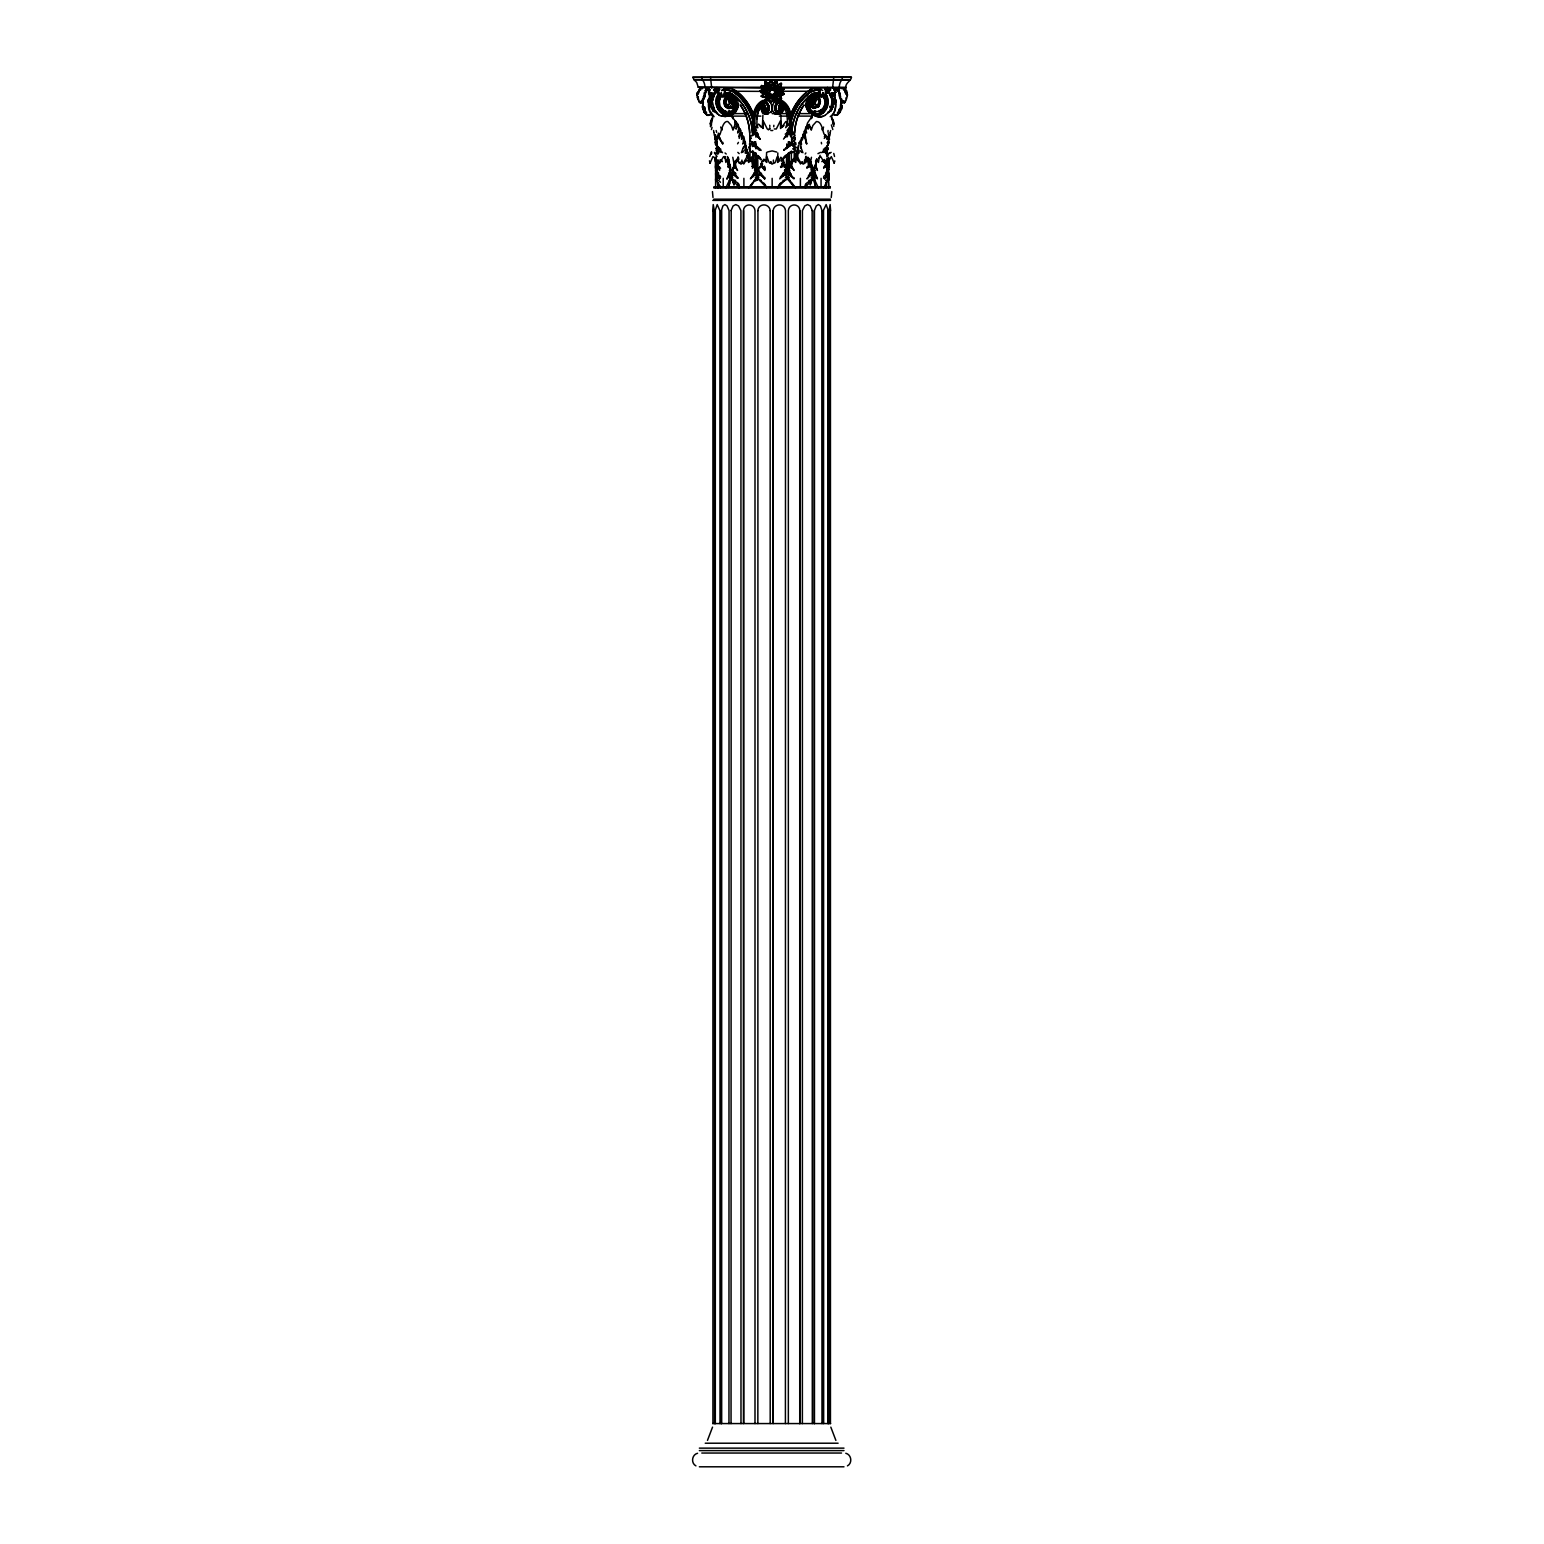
<?xml version="1.0" encoding="UTF-8"?>
<svg xmlns="http://www.w3.org/2000/svg" width="1544" height="1544" viewBox="0 0 1544 1544"><rect width="100%" height="100%" fill="white"/><g stroke="black" fill="none" stroke-linecap="round" stroke-linejoin="round"><path stroke-width="1.5" d="M715.605 180.339L715.586 172.252M715.837 180.474L715.895 173.063M715.837 173.14L715.625 165.517M715.683 169.763L715.605 157.546M719.774 95.091L717.883 103.139L720.778 110.435M719.311 101.421L720.025 106.15L722.573 109.701M761.771 127.09L758.567 124.099L757.043 125.701L757.911 127.67L754.977 126.936L756.541 130.68L754.476 129.773M765.921 161.232L763.933 159.148L762.968 160.364C764.28 163.432 761.752 159.148 761.501 162.197L762.659 164.089L761.366 163.413M766.268 161.483L766.615 152.374M770.938 161.927C769.144 168.817 765.496 146.506 766.712 162.448L766.268 160.943M777.829 152.972L777.597 162.448L778.041 160.943M778.388 161.271L780.878 157.237L781.843 158.376C780.202 164.996 781.882 157.662 783.619 160.422L781.65 164.089L783.136 162.988M774.239 128.963L776.323 128.963L780.434 120.779L780.55 128.48L781.245 127.515L780.897 115.896M781.824 127.09L785.799 121.571L787.382 123.076L785.684 127.67L788.984 124.041L790.238 125.797L787.054 130.68L789.447 129.194M828.665 187.654L828.665 172.252M826.291 174.318L825.461 174.742C828.916 169.55 830.633 178.486 826.522 177.888M828.645 173.063L828.568 175.437L828.626 173.719M827.854 165.845L828.414 173.14M828.645 157.546L828.568 169.763L826.754 173.14M752.121 161.56L752.449 159.321M828.645 180.339C830.228 176.576 825.712 175.649 828.607 174.453M832.814 129.561L831.386 124.948M832.177 95.11L832.197 96.577L833.123 94.184L833.586 95.863L835.323 95.091L834.493 87.719M834.242 163.259L834.532 161.541M715.605 161.637L715.798 159.109L716.069 160.286M715.683 170.091L715.567 163.413M716.995 170.226L715.895 169.357M712.73 210.602L713.212 204.58L714.37 210.602L714.525 1423.568M715.567 171.693L715.625 169.975M716.86 172.252L719.408 178.872C715.567 166.289 715.162 181.169 717.227 175.688M727.996 166.385C729.289 160.904 727.938 154.014 726.819 160.75M727.629 157.237L728.652 161.792L728.845 159.109M804.945 185.994C805.794 180.204 818.262 180.551 812.279 175.688M831.56 96.249L831.444 92.794L832.197 96.577M717.651 161.927L717.844 164.822M802.648 138.632L803.691 135.37L805.061 138.42M814.614 176.885L814.209 173.546L813.842 176.846M701.864 102.329L702.385 100.939M733.188 98.835C726.645 96.288 731.509 105.166 727.899 105.378M732.647 103.101L731.682 102.541A3.918 2.509 28.8 0 1 731.026 97.812L732.454 102.657L731.605 104.278M733.246 104.934L732.956 103.023M812.163 175.437L813.707 174.742L814.942 180.474M733.207 170.515L732.628 167.949L734.616 168.045M752.603 134.367L752.816 118.849M753.202 134.56L753.414 119.1A25.669 17.544 75.5 0 1 762.447 101.537L763.72 101.344M753.318 134.56L753.53 119.1A25.592 17.486 75.5 0 1 762.543 101.595M753.723 134.444L753.935 119.004M754.707 134.714L754.919 119.313A24.279 16.579 75.5 0 1 762.176 103.506L764.705 102.618M756.849 127.612L756.985 118.772A24.299 16.598 75.5 0 1 759.957 107.771M768.758 108.022L767.464 112.345M769.202 107.926L769.259 109.277L768.989 105.667M825.789 187.422L825.905 183.311M746.582 156.407L748.184 157.565L748.57 162.448L751.619 157.237L751.349 161.83L753.318 159.109M786.572 155.423L786.321 173.816L791.203 173.912M786.745 148.533L786.764 143.939M786.938 137.049L786.957 132.437M787.807 173.854L788.135 153.203M788.482 146.333L788.328 141.739M788.598 173.854L788.926 153.223M789.119 141.739L789.042 146.333L789.312 141.758M788.791 173.854L789.138 153.223M791.319 167.041L791.339 151.042M791.705 144.19L791.628 132.745A48.539 42.035 90 0 1 809.403 96.114L812.665 93.991L806.624 98.912A48.385 41.9 90 0 0 791.879 132.745M794.156 160.19L794.562 132.745A48.578 42.074 90 0 1 804.077 104.915A48.366 41.9 90 0 0 794.62 132.745M805.524 160.75L807.782 157.237L808.805 158.376L807.917 161.83L809.326 159.534M834.976 95.863L834.609 89.668M717.034 177.541L716.59 175.688M741.911 161.155L741.931 160.055M835.497 90.884L834.976 95.13M823.724 161.097L823.859 162.448L824.284 159.514M833.104 93.875L833.142 92.679L833.741 94.589M711.456 125.315L711.398 119.351M730.022 177.309L731.258 176.846L729.945 175.225M817.471 160.75L816.969 159.148L815.135 167.466M828.568 171.924L828.645 159.321L827.43 159.939M696.788 95.535L697.174 92.775M716.802 169.763L717.4 167.794M746.022 152.721L748.724 155.558L746.929 149.478M828.568 163.49L828.414 166.385M828.665 160.151L828.626 162.197L823.705 168.277M712.71 96.249L712.826 92.794L713.135 95.419L711.456 96.017M712.054 96.577L712.073 95.11M782.075 103.815C777.829 98.97 773.1 109.141 776.786 112.345M841.364 103.95L841.403 102.792L841.268 105.146M767.986 104.915C772.965 113.561 758.915 114.333 762.215 105.764M813.823 173.546L814.171 175.476M828.356 161.773L828.626 159.148L828.414 160.75M730.351 175.842L730.659 172.252M729.675 176.885L730.93 173.063L729.926 173.661M828.645 164.397L828.53 167.794M718.211 151.466L716.59 148.05L716.165 150.694L718.076 152.316L716.339 148.185M715.972 178.718L715.625 173.546M762.62 107.327L763.083 105.706M832.834 105.069L832.969 103.351M841.345 105.629L840.399 96.095M784.236 88.741L780.531 87.719L777.964 89.398L778.33 90.768M826.735 154.072C825.596 150.444 829.803 154.805 826.947 155.944M826.889 170.091L828.452 169.936L828.182 165.517M712.633 96.075C714.158 95.94 714.428 92.891 715.239 88.375L718.211 88.317L719.369 95.014M771.382 86.136L771.904 89.417M739.093 129.6L740.232 131.838L738.65 136.721M739.422 128.982L740.966 130.391L740.888 133.595M828.645 166.366L828.53 167.292M832.679 124.099L832.853 119.351M715.605 187.654L715.605 178.872M738.534 103.622L737.434 109.219M775.532 97.619L775.609 96.577M818.88 102.097L817.644 104.992M818.86 99.8L819.015 103.602L816.679 106.613M820.25 102.85L820.038 100.341M820.462 101.557L818.532 106.98L813.649 108.176M705.84 112.77L703.234 109.064L703.273 104.934M703.041 106.98L703.099 105.938M709.41 160.923L709.545 161.155M715.625 160.808L715.837 166.385M779.508 110.357L781.573 108.562A1.969 1.332 45.4 0 1 780.376 105.61M782.48 109.566L780.801 106.227L781.611 105.224M715.625 159.148L715.625 160.364M788.83 173.661L788.173 179.741L793.269 185.994M819.266 94.937L820.269 92.852L821.408 97.118L823.473 94.416M820.269 92.852L820.327 94.531M755.73 175.437L756.888 173.063M813.263 174.453L812.704 172.986L808.4 175.476M716.879 87.525L718.964 96.288L720.488 96.307L721.26 92.833L722.418 95.593M773.37 161.155L773.428 160.055M780.762 112.365L782.943 108.968L782.287 105.069M783.406 107.597L780.569 112.866M783.483 108.35L782.924 106.073M826.889 167.794L827.449 164.069L825.596 167.389M841.422 88.471L845.012 89.185C849.702 90.71 845.494 104.162 846.112 97.639M702.964 100.823L703.196 107.868L705.222 112.268M710.472 126.454L712.768 117.788M716.377 175.688L718.211 188.368M834.725 161.155L834.841 160.923M765.708 108.833L765.631 107.829M814.576 169.763L815.078 167.794M732.744 169.763L732.454 167.949L733.728 167.794M825.615 134.772C822.605 136.991 823.28 121.108 816.409 121.532L812.877 125.469L811.256 130.179L810.87 127.631M715.605 163.471L717.227 166.385M769.259 99.781L769.51 98.121M718.713 161.541L719.388 163.49L723.557 156.639L725.043 157.565L725.873 162.448L726.973 160.151M724.001 92.852L724.985 94.937M729.463 177.251L730.775 169.357L729.733 170.091M740.078 163.046L740.136 161.966C737.897 167.563 737.26 150.54 738.843 159.514M773.756 126.762L773.853 125.296M815.618 164.822L816.12 160.808M826.349 175.726L828.568 169.357M729.193 166.385L728.903 162.139M699.297 101.344L699.297 101.344C699.49 105.494 702.134 99.086 700.687 102.869M778.929 108.08C782.094 99.742 783.001 114.603 782.21 106.208M811.43 174.318L806.933 178.872L811.353 172.252M840.92 99.163C840.476 104.22 845.437 100.958 842.387 102.329M716.956 143.708L717.207 142.685L716.648 145.31L719.543 148.282M717.188 159.785L717.323 163.49L717.999 161.966M847.058 94.589L846.073 92.794M732.126 177.83L731.895 179.741L733.689 180.474M792.632 159.592L792.168 161.56M796.279 155.867L795.565 159.804M804.501 161.155L804.598 160.055M817.027 105.32L815.174 103.93L816.371 105.378M826.966 161.155L827.044 160.055M728.536 159.109L727.88 164.089L728.633 162.988M828.645 159.553L827.623 161.56M760.053 106.555L762.659 113.31M761.057 106.285L760.787 108.35M760.903 106.903L762.022 111.303M761.288 106.71L763.412 112.422M790.991 164.822L791.165 161.271L792.96 161.83L793.269 159.148L794.369 160.75M722.032 128.615L721.917 130.179L720.662 127.033M789.196 169.763L789.1 167.292L790.123 167.794M816.969 159.148L816.911 161.329M726.027 94.937L723.827 87.719M773.062 84.553L775.3 81.099M797.688 155.905L798.248 152.721M743.455 136.432L743.224 142.588M741.545 139.192L743.59 136.393L745.269 142.955M840.804 106.246L840.669 107.926L841.036 105.976M840.148 112.345L842.001 106.883L840.843 102.464M765.843 100.572L764.975 99.299M771.363 89.533L770.881 86.985M798.267 160.827L796.936 159.746L797.669 156.407M728.98 163.49L729.443 161.773M826.561 152.895L824.843 152.2L826.909 152.644L827.43 155.828M712.459 191.61L713 197.516M828.568 164.822L828.626 163.162M710.916 101.711C708.233 103.274 711.321 97.465 710.819 101.75M765.361 107.578L762.89 105.127L761.79 109.566M764.762 109.894C760.574 110.396 764.434 107.154 764.647 106.304M764.164 107.771L764.762 106.092M764.164 107.443L764.415 106.304M833.123 100.727L833.22 101.75M709.236 88.355C706.747 95.979 711.224 94.551 711.456 96.249M745.984 148.726L745.308 141.701L742.587 143.997M698.679 99.781L699.085 101.943M764.936 82.507L765.612 81.581L768.005 83.299M828.568 159.341L828.356 157.237M827.931 132.07L828.086 130.487M777.172 84.476L777.288 83.453M839.299 93.952L838.276 89.185L835.767 88.471M724.213 100.341L724.754 105.031M727.591 106.613L725.178 103.602L725.815 98.893M725.294 102.116L726.78 99.086M725.448 101.441L727.34 105.359M753.067 175.726L756.637 169.936M754.167 173.14C755.769 172.581 758.201 168.026 755.151 170.091M775.899 112.287C773.216 108.215 775.841 100.186 781.283 100.495M774.991 108.099L775.435 105.861M807.686 103.737L808.226 100.843L811.951 96.635M808.342 102.116L809.095 108.312M815.193 165.517L815 167.447L815.193 165.517L816.178 167.389M826.04 90.691L825.558 94.454M773.216 98.758L773.293 97.658M827.294 170.226L828.028 166.25L826.851 169.763M840.129 97.156C841.692 104.76 840.013 95.381 838.083 90.459L835.729 89.861M845.88 88.085C844.684 82.932 851.381 81.099 851.381 77.2L692.735 77.316L694.163 79.69L850.088 79.69M802.668 135.872L803.054 134.174M826.87 158.048L827.179 163.259L825.48 166.385M831.174 94.917L829.996 95.574L828.105 89.668M718.211 153.802L718.867 152.547M821.833 95.593L822.991 92.833L823.763 96.307L825.307 96.288L827.391 87.525L826.04 88.317L824.901 95.014M828.317 140.215L828.375 136.586M827.294 142.588L829.514 139.365L828.858 136.393M769.53 97.253L769.086 99.009M832.641 106.671L832.911 105.011M828.182 162.197L828.182 160.808M841.075 107.868L841.422 105.571M735.446 163.162L734.886 162.197C737.549 162.159 735.137 158.916 738.051 159.939M785.742 175.225L786.996 173.063L779.681 178.872L784.777 172.252M732.705 177.714C730.138 181.034 739.595 181.343 739.344 185.994M781.573 84.38L781.071 83.299L777.732 84.843M789.081 170.496L789.988 165.517L794.098 170.438L790.779 164.147M802.204 161.927C800.622 167.891 795.72 146.738 795.72 162.448L794.349 159.206L795.334 153.628L796.878 152.374M715.258 136.432L714.737 139.365L716.956 142.588L716.146 138.42L717.516 139.192M841.866 100.939L842.599 102.869M809.5 159.109L810.233 161.29L808.67 164.089L809.944 162.988M823.454 210.602L823.454 1423.568L823.319 210.602L826.156 204.58L828.221 210.602L828.221 1423.568M727.842 178.081L726.954 178.872L729.482 172.252M830.344 132.495L829.803 135.621L828.723 134.772M846.382 92.679L846.865 95.554L847.077 92.775M776.285 87.159L776.651 85.538M811.179 103.718L812.569 102.541A3.918 2.509 -28.8 0 0 813.225 97.812L811.797 102.657L812.665 104.529M815.328 104.278C813.727 105.59 818.532 97.793 812.646 97.677L811.835 98.121M814.576 167.292L813.784 170.496M729.694 177.869L730.833 174.858M828.703 179.606C828.433 174.395 827.796 171.423 824.863 178.872L823.531 178.081M828.317 177.714C829.765 175.418 826.329 177.695 828.279 180.32M810.851 103.969L811.468 107.154M702.848 88.471L699.239 89.185L697.097 95.13M697.348 92.814L697.174 93.952L700.397 88.355M769.259 83.588L769.568 81.755M840.052 92.775L839.666 97.388M724.059 94.956L722.843 97.118L720.797 94.416M826.735 139.192L829.263 135.023M827.854 161.136L828.298 159.592M769.182 108.948L767.194 113.6M771.884 110.068L771.633 105.127M729.347 180.474L730.987 180.32L730.775 177.714M773.274 163.046L773.428 161.966C775.667 168.18 777.906 147.394 778.041 161.483M791.454 166.752L790.335 164.147L790.76 163.162L792.207 164.089L791.821 160.808M718.385 137.512L722.708 143.824L722.92 142.376M754.881 174.318L750.403 178.872L754.804 172.252M701.362 101.055L701.169 102.329M717.072 177.83L716.667 179.741L720.411 187.654L719.832 185.801M792.226 144.248L783.889 150.308L792.072 141.508M824.708 104.645L824.959 101.421M827.43 105.571L827.41 98.469M830.923 108.485L832.042 101.074L830.884 96.172M828.182 177.155L828.182 175.804L826.522 175.765M712.537 1427.139L707.48 1440.398M716.474 100.843L718.635 94.068M717.555 99.028L718.153 107.173M717.883 101.074L718.211 99.009M719.33 101.46L720.064 98.237M734.423 127.071L735.311 121.011M747.971 155.867L749.303 160.48L747.045 156.658L743.262 163.259L742.008 161.541M819.053 158.279L820.096 155.288M789.93 167.447L790.219 165.517M801.857 140.215L802.127 138.67M766.094 97.021L766.982 98.546M827.024 166.385L828.53 163.162M775.435 88.066L775.609 87.043M698.197 92.794L697.406 93.856M734.539 163.413L735.639 164.089L735.504 160.808M741.602 138.632L741.718 132.649L743.011 138.091M781.592 113.31L783.773 110.164L784.043 105.783M798.094 145.927L798.229 147.278M751.31 157.816L749.651 161.406M798.055 150.965L797.958 148.726L796.299 155.384M809.828 127.071L809.346 124.485L808.207 129.136L806.238 126.994L804.308 131.587M714.254 95.574L716.146 89.668M805.698 187.77L806.451 183.813M810.214 163.857L811.468 157.276M778.89 106.845L779.295 105.725L778.562 108.833M826.58 162.815L827.024 161.773L825.017 165.555M720.411 162.448L720.546 161.097M734.539 109.798L736.198 105.243L735.542 100.688M735.658 108.312L736.411 102.251L733.303 97.33M736.411 106.864L735.658 99.549M737.974 107.327L737.858 100.07M773.312 83.646L774.374 85.962L775.976 80.79M771.46 94.995L769.993 97.658M765.612 108.138L764.126 109.006M765.592 109.412L763.836 107.443M765.805 109.006L763.836 104.201L760.864 104.683M708.522 89.861L706.168 90.459L704.643 97.04M828.395 179.741L826.851 180.474M783.889 150.308L784.101 149.266M802.591 137.262L804.501 131.008L805.814 131.858M731.045 210.602L733.111 205.931L735.793 204.58L738.572 205.931L740.927 210.602L740.985 1423.568M775.377 98.391L775.571 97.368M743.166 136.586L743.166 138.188M772.984 100.206L775.976 101.943M798.46 152.316L798.383 148.842M705.261 95.168C703.215 96.519 703.35 102.888 704.122 97.156M715.683 161.174L716.628 163.741M720.179 178.081L719.408 178.872L719.408 177.83M814.807 165.517L814.286 167.292M840.148 110.859L840.669 104.008L841.113 104.915M841.654 109.277L841.905 108.099M781.573 98.719L781.052 96.828M789.775 170.515C786.301 169.28 790.316 174.704 791.242 175.726M841.055 106.15L841.248 105.031M839.183 111.535L840.824 108.196M840.747 108.833L840.92 106.903M833.142 92.679L832.814 96.249M718.79 174.646L716.339 173.546L716.455 175.437M831.309 110.55L832.718 106.575M826.793 151.486L824.786 151.794L826.889 151.119L828.356 148.32L826.175 152.316L827.024 149.112L823.396 149.228M841.152 107.79L840.92 109.026M710.028 163.259L712.923 156.639L714.525 157.565L715.548 162.448M761.192 106.71L761.674 105.513M763.99 105.552L763.855 107.482M805.235 161.097C806.296 147.722 807.3 167.447 804.154 161.966L804.231 163.046M730.293 166.926L729.714 169.763M766.133 97.272L766.287 96.23M720.874 149.228L718.095 148.784L718.346 151.158M818.378 95.284L819.825 90.401M772.637 105.127L772.386 110.068M723.654 96.751L723.943 94.84M755.749 177.309C757.988 178.467 755.595 175.437 756.907 174.453M710.143 162.815L709.738 161.541M703.234 98.469L703.871 96.095M711.63 99.974L712.093 98.276M715.605 166.057L715.721 167.794M741.352 152.702L743.552 146.931M802.571 136.316L803.478 135.293M772.753 89.436L774.721 83.357M763.682 110.84L762.736 108.292M743.61 210.602L743.61 1423.568L743.475 210.602C743.957 203.017 754.36 203.19 754.997 210.602L754.997 1423.568M826.117 163.162L825.886 164.089L826.638 162.988M715.548 134.772L714.447 135.621L713.926 132.495M709.738 156.465L711.494 151.717M710.491 77.2L711.707 88.085M710.066 124.099L710.973 120.548M720.488 96.307L721.202 94.068M771.131 96.095L771.344 94.956M755.383 165.305L754.186 167.794M755.749 179.857L754.36 180.474C757.023 181.092 758.451 177.927 755.228 177.869M808.805 159.321L807.242 161.792L810.079 159.553M811.719 165.305L811.237 164.069L811.893 165.305C808.265 170.689 811.912 164.262 812.819 167.852L811.198 169.763M832.544 88.085L833.779 77.2M813.36 180.32L812.318 177.309M711.475 95.554L711.128 92.679L710.51 94.589M730.814 179.857L728.826 185.994M801.027 142.588L802.05 138.42L802.706 139.192M828.221 143.959C830.325 138.477 828.086 148.127 824.708 148.282M717.999 166.752L719.716 169.763M709.294 95.863L709.642 89.668M746.215 150.965L746.119 148.32L744.903 149.266M710.433 123.964L712.459 117.305M712.073 127.361L711.437 129.561M807.107 98.507L805.833 103.641L806.817 109.219M808.149 102.116L809.307 99.395M804.752 134.116L805.37 131.337M733.786 128.77L734.519 126.222M729.617 183.311L728.382 187.422M757.853 210.602C758.606 202.862 769.375 203.19 770.205 210.602M769.375 82.816L771.305 80.269M843.912 100.939C846.015 102.213 844.086 103.93 843.835 101.479M773.197 210.602L773.197 1423.568L773.158 210.602C774.007 203.132 784.699 202.92 785.51 210.602L785.413 1423.568M827.237 145.985L827.989 143.978M717.902 135.332L718.52 133.189C720.566 141.315 721.048 120.162 727.842 121.532L731.373 125.469L732.995 130.179L733.4 127.631M816.39 159.592L815.618 161.792L815.734 160.808M831.251 197.516L831.791 191.61M816.467 159.341L818.417 162.448L819.246 157.565L820.732 156.639L824.901 163.49L825.403 161.927M709.371 100.437L709.642 110.589L714.081 116.669M833.027 100.746C834.069 98.063 835.169 103.216 832.949 102.174M830.132 132.379L830.672 130.526M697.444 94.126L697.869 92.679M727.861 157.237L728.015 160.75L726.259 161.097M769.047 109.894L768.391 111.593M771.556 111.168L771.904 110.029M754.63 167.794L755.228 164.494M811.43 180.86L810.195 185.01L811.99 178.892M823.859 187.654L827.565 179.857M818.03 161.097L817.316 160.151M720.566 95.072L721.26 92.833M739.209 138.42L741.023 132.9M812.781 105.552L812.916 103.429M698.004 93.489L698.872 91.231M824.245 106.15L824.689 104.625M826.696 105.224L825.229 108.929M831.637 106.073L829.823 110.666M775.127 99.163L775.416 98.16M771.17 87.159L771.807 85.364M717.574 99.067L718.192 97.04M719.581 99.858L720.797 96.789M742.027 163.046L742.374 161.966M762.524 109.122L763.662 105.474L765.284 106.517M733.149 105.455L731.972 107.713M745.443 152.026L745.134 153.01L747.508 152.045M767.175 94.435L765.785 96.596L763.489 96.983M754.495 162.081L751.967 166.385M775.802 105.474L776.111 110.705M704.276 95.535L704.218 92.775M766.307 96.481L766.538 95.477M769.298 99.086L770.842 96.867L772.791 97.967M730.196 166.366C729.965 170.361 730.119 159.476 728.092 167.389M733.072 170.091L732.126 171.326L733.844 173.14M763.836 92.852L762.678 91.231M752.912 163.741L753.877 161.29M769.993 129.271L769.838 127.785L768.507 129.85L767.271 128.963L763.161 120.779L763.045 128.48L762.639 126.685M831.869 109.45L832.312 108.157M839.569 108.813L839.048 110.357L839.724 108.91M839.28 110.435L840.554 108.968M840.689 109.817L837.427 115.24L833.586 114.719M799.001 142.955L803.691 135.37M805.486 131.819L806.605 132.996L805.891 129.677L807.107 127.322M710.337 93.952C707.827 101.016 707.017 110.666 712.768 116.36M710.626 94.087L708.928 101.113L710.143 102.348M712.479 97.446L711.514 99.106L712.633 96.751M766.596 110.377L765.863 108.987M717.4 170.091L716.802 171.326L718.732 173.14M716.725 173.546L717.072 175.437M716.184 141.218L717.014 138.091M739.73 130.757L738.051 124.157L736.044 129.136L736.411 124.775L734.751 121.223M735.716 106.787L733.381 111.014M773.312 97.909L775.937 97.002M758.336 174.819C757.293 174.511 762.369 173.353 764.627 178.872L759.532 172.252M781.341 84.959L780.666 86.773M781.032 86.02L781.496 83.395L776.265 86.869M819.903 103.95L818.976 105.976M698.235 93.952L698.756 92.524M725.969 187.654L729.636 179.857M772.598 105.127L774.335 101.827M775.397 105.706L775.821 104.567M752.989 159.534L752.044 161.792M743.687 164.031L746.331 159.939M736.449 159.592L736.372 161.83L735.311 160.808M755.228 170.496L756.058 166.25L755.112 169.763M729 164.127L729.135 161.773M730.1 175.476L730.872 173.063M709.931 163.046L710.337 161.966M806.238 126.994L805.543 128.055L807.994 124.987M775.165 98.932L774.335 100.283L772.965 99.395M812.723 177.02L814.19 173.295M823.589 127.033L822.354 130.179L822.219 128.615M712.961 95.381L713.482 94.126M738.804 131.086L737.646 132.996L738.727 128.171L737.356 124.408M726.954 178.872L729.521 174.318M718.848 163.046L719.272 161.966M746.929 151.466L746.312 147.915L745.791 152.316M760.246 105.861L760.845 104.567M774.374 85.962L776.902 80.906M780.743 88.587L779.257 87.313L774.991 88.703M732.454 169.975L735.716 174.163M769.896 81.195C771.614 75.637 770.089 89.012 772.811 84.92M765.419 92.64C759.243 95.67 758.509 87.39 765.419 89.996L769.973 90.324M704.604 97.388L704.701 94.242M827.623 170.226L825.558 173.14M713.502 109.219L712.614 110.666M827.121 156.349L828.298 153.628L831.174 152.374M826.658 175.476L827.314 174.318M751.523 141.508C771.961 161.174 753.993 141.816 749.38 143.997L750.712 146.197L749.593 144.924M783.001 109.856L781.939 111.245M789.988 180.474L788.386 179.741L788.733 177.714M761.906 106.246L762.832 105.957M761.713 108.505L761.752 108.389A1.969 1.332 -45.4 0 0 763.218 105.224L762.639 105.224M762.524 108.717L762.543 108.678A1.969 1.332 -45.4 0 0 763.894 105.61M762.62 108.678L761.887 106.71L763.238 105.204M769.414 98.083L768.622 99.549M820.173 95.303L819.073 96.404M721.897 96.751C720.894 92.852 717.381 102.522 719.099 105.185C720.006 109.141 723.673 112.654 727.919 112.229C736.507 112.249 737.048 96.095 728.594 98.353M715.972 180.339L717.227 177.714M782.962 94.84L783.966 94.377M806.084 127.573L809.133 124.389M806.489 100.167L808.014 97.137M725.545 100.843L726.298 99.588M826.986 166.771L827.623 163.741M809.017 97.175L812.53 93.451L818.938 92.659M841.808 102.502L842.947 101.479L843.584 102.869M716.57 168.933C716.551 166.212 719.658 169.107 717.4 166.733L718.365 165.845M776.381 86.445L780.839 83.357M733.805 108.196L734.153 100.765M775.879 105.301L776.69 103.892M698.004 92.949L698.988 90.884M767.773 110.666L767.812 105.397L764.627 102.541M771.093 112.114L771.595 111.091M773.351 83.916L774.335 82.758L775.127 84.534M717.034 153.281L718.134 152.354M827.468 169.763L828.182 167.292M704.527 94.068L705.569 92.061M712.537 96.886L713.309 95.419M823.57 107.52L824.226 106.092M826.735 107.79L822.933 113.079M766.557 95.728L766.905 94.744M809.886 100.785L811.99 98.063M814.383 102.078L815.869 100.379M832.988 106.883L831.927 108.543M774.026 90.092L774.972 88.452M821.157 96.558L822.083 96.172C838.122 107.192 802.417 123.616 811.218 98.777M714.505 93.952L712.247 101.113L714.428 110.666M718.404 93.972C709.024 105.339 726.896 124.852 736.411 110.782M718.828 97.021L719.774 95.188M752.256 183.311L749.998 187.422M827.989 177.309L828.607 186.863M808.438 157.546L806.219 160.75M719.176 89.668L716.802 88.471M775.783 104.857L776.381 103.506M753.163 165.382L752.198 166.713M752.391 168.277L754.572 163.432M743.436 148.282C744.845 147.105 745.945 139.809 743.397 143.148M762.639 97.118L761.308 96.095L765.534 93.354M768.236 110.55L768.661 106.092L765.515 101.885M826.812 151.351L825.384 152.547L826.059 153.802M741.718 132.649L741.448 135.37M740.116 128.712L739.846 131.337M819.98 94.551L819.188 96.249M762.176 103.815L766.017 102.888L768.603 108.041M703.408 102.464L702.25 106.903L704.122 112.345M709.159 100.399L711.07 99.974M834.532 101.962L834.667 100.437M827.796 166.366L827.121 167.485M732.416 108.273L732.995 107.211M734.133 111.4L735.87 108.369M735.427 109.566L731.2 114.507M737.337 109.122L735.291 112.422M730.717 169.357L730.756 170.689M765.303 108.871L765.554 107.52M764.685 110.396L764.705 109.199M805.235 187.654L811.623 179.857M710.858 154.381L711.765 152.76L710.665 154.033M757.023 180.32L756.097 177.83M751.021 185.994L754.167 181.208L756.657 180.339M811.7 166.057L810.581 167.794M729.25 173.14L730.544 169.357M700.416 101.479L701.381 103.139L701.516 101.344L702.674 102.309L703.35 99.163M781.611 109.47L778.967 110.01M782.345 109.856L778.929 112.403L775.783 110.126M783.522 139.095L791.493 128.017L788.193 129.87M702.481 102.136L702.404 99.241L703.253 99.877M827.314 172.252L824.863 178.872M717.535 165.517L717.227 167.447M748.705 187.654L755.074 179.857M746.042 147.278L746.157 145.927M715.548 170.515L717.42 170.226M729.849 164.069L729.193 167.794M737.569 143.824L738.457 142.376M780.222 183.311L777.558 187.422M696.807 94.242L697.888 97.098M766.094 84.92L769.53 86.078M715.721 161.56L716.628 170.226M823.608 167.466L824.284 166.385M827.41 172.252L826.503 173.391M778.832 105.938L781.457 103.776L783.406 104.683M778.967 106.517L780.048 105.281M784.468 170.515C789.737 164.32 781.148 169.936 785.413 165.305L784.854 164.069L781.573 167.389M780.222 89.398L780.839 87.564L774.413 90.421M784.159 88.741L782.132 90.961M753.125 163.49L754.36 161.773M714.023 107.443L713.135 108.659L711.919 107.945M761.153 105.725L762.717 104.509M761.964 105.069L760.941 106.266A24.183 16.521 75.5 0 0 756.985 118.811M754.495 168.045L756.058 166.25M765.534 97.581L766.808 93.605L761.211 95.979L764.685 93.084L767.291 93.875M805.949 161.637L807.01 160.151M780.685 86.541L779.025 88.278M774.876 99.665L773.621 99.935L775.937 101.711M749.419 161.637L750.461 160.151M777.713 187.654L785.085 179.857M826.966 146.294L827.623 145.31M809.538 98.488C802.455 107.25 815.271 121.957 824.998 115.337M778.89 185.994C780.531 180.378 790.026 180.494 785.877 177.309M780.627 167.466L784.41 162.081L782.364 163.49M724.812 98.797L726.664 95.998M711.938 98.391L713.714 96.423M801.259 138.091L801.838 138.342M805.177 154.014L805.891 152.972M821.736 152.702L826.387 146.931M813.437 174.453L811.797 175.784L813.186 175.746M705.473 92.196L706.669 90.478M713.965 94.454L713.096 94.917M823.57 176.885L824.554 175.476M776.265 103.93L777.539 102.386M778.388 103.004L776.42 105.417L775.995 109.373M701.69 77.2L702.462 79.902A9.631 6.813 -90 0 1 704.971 87.275L705.048 88.085M771.846 85.596L776.149 80.384M839.222 88.085L839.299 87.275A9.631 6.813 -90 0 1 841.789 79.902L842.58 77.2M776.285 95.689L778.234 94.782L780.666 96.5M755.923 177.888L756.965 177.521M822.701 108.717L823.57 107.443M823.492 110.435L826.407 103.139L824.496 95.091M825.229 108.871L821.312 112.789M828.433 112.596L829.823 110.589M780.241 89.205L778.35 91.482M780.318 177.251L786.707 169.357L784.757 170.226M761.983 108.215L763.122 105.243M768.41 111.535L766.905 112.847M771.131 112.036L767.291 113.677M753.375 162.988L752.082 164.089L753.993 160.422L753.24 159.109M730.891 106.015L729.405 107.347M830.691 111.4L831.425 110.338M837.678 112.615L838.411 111.631M838.624 111.728L838.662 112.249M814.46 101.325L815.753 100.109M714.505 94.087L715.953 92.003M720.797 96.886L721.762 95.477M769.375 96.481L764.936 100.148M806.74 167.466L807.551 166.385M752.797 176.885L756.521 172.986M832.679 107.501L831.116 108.659L829.823 107.096M755.479 172.252L754.128 173.391M778.543 161.637L779.759 160.151M780.704 95.689L779.044 92.833M742.548 152.431L744.304 150.463M811.546 169.763L812.549 168.489M734.886 109.721L732.184 112.094M735.079 109.798L732.705 112.036M761.385 85.557L766.808 88.626L766.384 86.696L768.082 86.946M780.955 110.377L779.701 111.554M784.622 137.628L792.226 130.642L793.114 132.282C788.173 139.539 793.346 130.796 794.813 135.66L791.57 139.211L795.179 137.648L795.295 139.423L786.687 146.12M819.285 105.513L814.383 108.35M820.424 87.719L818.223 94.937M782.634 159.765L789.273 152.914L792.574 151.601M782.712 159.495C784.41 152.393 794.774 153.84 796.106 150.096L792.883 148.957L793.848 148.224M764.975 109.643L765.264 110.628M765.515 109.74L763.798 111.071M813.128 114.777L807.551 122.922L806.779 125.566L808.38 126.955M780.743 110.338L779.064 111.689M808.245 166.385L811.025 162.081L808.844 163.49M768.97 93.219L766.422 94.01L762.813 91.926L765.534 89.977M769.202 94.898L765.978 97.793M779.122 105.474L780.511 104.316M779.18 105.474L780.338 104.509M779.16 106.227C784.641 101.885 782.345 114.314 780.801 105.532M779.662 89.977L775.821 91.656L777.597 91.694M772.309 101.171L770.919 102.637L769.858 101.499M755.498 166.366L754.495 167.485M782.094 165.382L780.492 166.713M824.322 136.721L825.538 135.332M808.458 167.389L811.411 164.069L806.933 168.277M812.009 166.366L810.928 167.485M840.168 112.287L837.948 114.082M824.226 138.42L826.658 135.891M709.294 100.109L710.394 99.839M783.426 89.841L784.236 88.24L778.137 89.629M782.055 127.419L784.005 125.431M774.277 101.865L777.79 99.704M777.037 102.541L780.395 100.476M807.994 164.05L810.311 160.422M844.954 101.344L844.414 102.869M793.635 145.445L792.883 146.197L795.971 144.441L795.662 142.588L786.205 147.664M717.574 136.953L716.339 136.953M808.072 97.311L809.095 96.017M809.346 98.43L810.812 97.272M811.951 99.916L815.657 98.353M735.658 166.598L733.709 165.517L733.496 167.447M842.734 101.344L841.326 102.078M697.386 97.388L698.486 96.983M717.535 163.471L718.79 163.49M771.826 101.711L770.205 102.097M834.011 89.668L837.736 88.471M781.11 176.885L784.873 174.318M827.314 138.709L829.553 136.644M821.697 109.701L822.72 108.62M823.492 110.357L819.111 113.426M828.452 112.48L824.94 115.472M817.953 153.628L820.52 152.374M765.921 96.983L768.738 95.902M729.289 170.515L730.389 170.226L730.37 166.25M731.026 106.053L728.672 106.903M775.107 88.548L773.602 89.784M777.308 87.969L780.241 87.197M782.769 175.842L783.927 174.742M730.466 180.474L730.08 177.83M715.933 92.157L719.639 89.127M787.768 132.379L785.221 134.154M755.46 173.661L756.927 173.063M733.94 165.517L734.172 167.794M781.303 98.739L779.218 98.739M767.464 111.091L765.496 111.959M733.014 113.214L725.41 116.707L719.272 115.337M823.261 152.431L825.828 150.463M731.779 93.856L734.847 96.114A48.539 42.035 -90 0 1 752.623 132.745M831.502 116.36C837.234 110.666 836.423 101.016 833.934 93.952M838.488 114.237L834.686 115.182M754.514 170.515L756.328 169.357M827.912 136.953L826.696 136.953M811.912 173.661L812.877 172.986M826.465 149.266L827.912 148.185M810.465 173.14L812.742 171.114M735.446 163.49L734.076 163.471L734.558 164.822M782.808 90.208L778.137 92.601L784.159 93.412M761.076 104.529L762.273 103.564M788.868 146.275L790.702 144.808M731.2 97.986L731.605 97.677A3.706 2.374 28.8 0 0 729.907 99.742A3.706 2.374 28.8 0 0 732.454 102.657L732.937 103.448M728.942 104.278L730.814 102.966L731.663 103.969M839.145 112.345L837.311 113.021M808.458 165.555L810.697 161.773M745.984 160.827L749.303 160.48M828.858 141.951L827.256 143.148M847.444 1465.874C852.635 1463.133 851.516 1454.583 845.784 1453.271M710.665 114.719L706.708 115.028M777.5 102.425L780.318 101.325M778.736 101.885L776.246 104.934L775.783 109.508M821.813 161.618L825.461 160.48M814.132 175.688L814.209 174.819M806.431 92.428A53.056 45.953 90 0 0 789.428 118.541A53.229 46.108 90 0 1 806.451 92.293L812.009 88.703L816.506 88.066M828.395 154.014L829.803 152.972M811.797 177.869L813.302 177.521M734.616 163.162L735.851 165.555M841.017 99.877L841.866 99.241L841.769 102.136M809.133 96.23L815.521 94.551M810.233 97.523L811.816 96.558M812.762 99.337C814.923 95.168 805.312 104.625 810.465 108.196M768.642 99.318L766.577 100.592M727.012 97.388L728.884 96.326M726.703 99.163L728.015 98.411M811.604 170.091L813.012 169.357L811.237 170.091M821.717 109.585L819.362 110.994M809.751 173.14L813.07 170.689L812.839 169.357M780.839 112.422L778.794 113.214M781.611 113.233L778.446 114.295M778.466 88.529L779.701 87.719M834.011 89.629L838.238 88.471M713 97.079L714.293 96.481M790.779 135.582L791.396 135.196M717.632 90.556L719.581 89.32M721.492 90.478L727.861 88.24M721.704 90.633L725.68 88.626M762.813 91.328L768.97 90.459L767.407 89.533M803.806 163.973L802.764 163.973M789.428 125.913L789.331 119.313A24.279 16.579 -75.5 0 0 782.094 103.506L780.724 102.792L783.194 104.529A24.183 16.521 -75.5 0 1 789.216 119.313M732.319 112.191L729.308 113.503M732.879 112.133L729.424 113.619M764.82 100.051L763.354 100.958L765.689 99.8M813.051 103.178L815.193 104.336M713.965 89.32L715.316 88.49M714.814 93.605L716.918 92.582M818.127 106.729L816.699 107.404M741.545 163.973L740.502 163.973M764.685 93.316L766.113 90.729L760.903 90.575M702.945 102.078L701.516 101.344M760.188 90.594L763.933 93.258M710.858 102.309L709.294 102.039M832.949 99.974L834.049 99.723M833.104 101.711L834.532 102.251M780.318 108.601L781.573 108.562M812.395 175.109L811.121 175.765M761.269 104.278L764.415 104.76M766.963 112.77L762.408 111.998M779.836 104.76L781.631 104.49L783.329 106.266A24.299 16.598 -75.5 0 1 787.266 118.772L787.363 125.411M785.278 177.869L787.652 176.846L785.568 175.688M748.801 159.476L748.84 160.518M772.753 163.973L771.556 163.973M730.428 166.25L729.366 167.485L729.54 164.069M793.365 146.082L796.723 147.606L793.346 148.764M768.043 99.742L765.168 100.418M778.33 103.062L779.643 102.541M713.405 108.196L712.286 108.254M809.944 89.841L811.951 88.896M810.619 91.366L817.104 90.208M813.128 90.652L811.353 91.501A51.203 44.332 90 0 0 791.609 119.158M779.836 109.219L778.89 108.852M822.508 160.827L825.172 160.344M811.121 177.888L813.591 177.444M813.07 98.025L814.093 98.546M810.311 95.381C814.769 92.601 821.08 96.577 820.289 101.827M811.218 96.828L813.032 96.153M774.413 90.652L780.839 87.796L775.686 88.259M772.772 130.507L770.823 130.507M825.635 180.474L828.568 179.992M830.189 116.669C837.273 112.056 836.057 101.113 833.644 94.087M819.42 110.859L820.617 110.357M821.35 112.693L818.088 113.851M821.389 114.43L813.804 115.395L807.84 110.782M727.552 95.072L732.667 94.589L737.762 100.167M761.829 108.138L762.273 109.759M731.277 107.887L728.17 108.485C720.122 105.841 724.329 91.849 732.686 94.821M774.393 113.445L778.678 113.677M780.646 112.944L777.462 113.021M780.897 113.735L777.674 114.082L775.763 112.345M809.731 174.742L810.754 174.318M810.619 180.474L812.993 180.339M697.579 1453.271C691.847 1454.583 690.708 1463.133 695.919 1465.874M766.442 89.185L764.705 89.648M810.947 179.857L808.747 180.474M783.754 94.281L781.341 95.303M704.913 90.633L706.148 90.15M713.019 100.109L711.224 98.739L712.691 99.549M724.097 91.135L725.989 90.266M724.252 93.547L725.699 92.987M728.459 110.975L729.733 110.666M729.579 115.761L721.241 116.205M717.072 138.632L717.265 137.146M716.841 137.435L715.393 136.393L714.737 139.365M715.528 144.171L717.42 145.232M782.731 173.391L783.927 172.928M699.471 90.459L700.667 90.015M736.276 123.076L735.446 120.953L737.125 126.048M736.102 123.153L737.472 125.566M737.53 124.35L737.839 126.241M717.304 146.294C714.293 145.522 715.239 138.632 716.049 143.959M717.69 152.895L717.458 151.351M718.192 152.702C714.274 154.747 718.964 150.868 717.516 154.072M815.483 106.941L816.776 106.594M768.082 95.4L764.299 97.233L761.25 96.307M780.453 95.651L775.686 95.844L774.413 94.358L775.088 95.265M780.202 95.96L780.762 94.666M749.207 147.838C748.493 152.509 756.907 153.242 760.883 159.495M746.582 155.905L748.724 155.558M769.394 86.097L768.121 87.178L765.901 86.174M768.738 86.599C758.432 72.182 773.197 94.03 768.642 83.55M772.27 85.48L769.973 85.229M716.165 111.844L714.1 111.747M713.444 111.168L716.377 112.094M709.584 115.182L707.673 115.453M825.056 148.726L828.356 148.32M792.979 178.081L789.486 172.252M706.148 89.861L707.48 89.436L706.534 88.471M788.81 143.013L790.721 142.415M766.963 98.758L768.738 98.044M767.831 98.526L771.479 96.596L773.062 98.777M781.457 91.135L778.137 92.331L784.236 93.721M715.895 148.32L719.195 148.726M763.025 100.399L762.176 100.746A26.537 18.123 75.5 0 0 752.797 118.888M775.957 85.904L774.374 85.711M780.994 104.046L782.017 103.892M780.743 104.78L782.075 104.741M732.01 175.688L732.416 177.541M766.789 113.021L764.956 113.388M766.577 114.082L764.936 114.237M826.445 89.668L827.468 88.471M827.854 179.992L826.349 182.346L826.04 188.368M812.376 90.517L817.027 90.073M815.174 90.285L811.488 91.617A51.048 44.216 90 0 0 791.802 119.197M762.176 104.741L764.01 104.529M813.9 93.18L815.579 92.949M782.152 94.879L777.308 94.358M776.786 99.993L778.697 99.723M778.948 102.753L780.82 102.734M778.137 89.899L783.966 88.008M767.619 151.93L772.154 150.907L776.69 152.045M817.49 113.793L819.188 113.291M823.01 116.205C816.371 118.521 809.538 113.272 808.052 106.806M728.305 105.339L727.243 105.32M812.24 96.365L814.132 95.902M812.395 96.442L813.456 96.21M762.91 115.105L762.35 127.515M765.206 111.689L763.45 111.071L765.052 111.766M732.686 175.688L731.856 177.155M727.996 96.114L729.154 95.825M728.768 96.423L729.887 96.133M727.899 98.488L729.482 98.256M779.276 111.844L778.234 111.94M816.911 178.081L815.869 178.081M725.313 92.659L731.721 93.451L735.253 97.175M766.229 84.708L767.831 85.171M783.02 180.474L784.159 180.262M727.726 113.773L729.868 113.426M727.803 113.889L730.003 113.561M816.178 106.806L812.993 105.706M725.236 90.536L727.919 89.938M725.622 93.142L730.37 93.18M726.934 161.406L728.035 161.232M789.254 152.431L791.107 152.142M781.071 98.855L780.029 98.835M708.503 88.471L705.994 89.185L704.971 93.952M755.846 175.688L757.255 176.132M774.374 96.519L778.446 98.816M703.253 96.789L704.296 96.983M826.329 92.64L827.526 92.775M761.578 85.769L763.469 85.924M829.475 112.056L827.893 112.094M780.55 88.008L783.966 88.297M814.151 88.336L820.829 89.243M815.444 92.794L817.123 92.891M824.843 152.412L826.021 152.374M768.275 114.102L765.592 113.677M765.805 114.295L764.145 114.063M729.038 108.64L732.879 106.671L733.284 103.583M815.85 113.831L818.166 113.735M755.672 173.854L757.988 173.816L757.679 155.423M765.573 99.723L766.577 99.781M763.161 101.325L766.77 102.425M814.016 95.844L816.255 96.114L815.116 95.825M813.321 96.133L814.499 96.21M814.788 98.256L816.351 98.488M714.988 141.951L716.976 142.164M692.735 77.316L851.516 77.316M694.163 79.69L850.088 79.902M694.163 79.902L696.691 82.45L698.255 87.275L761.887 87.275M774.181 87.275L846.015 87.275M698.255 87.275L763.025 88.085M774.181 87.969L846.015 87.969M707.963 89.861L710.259 89.861M713.502 89.861L719.465 89.629M824.786 89.629L830.749 89.861M833.741 89.861L839.492 89.668M713.811 90.15L718.018 90.15M826.252 90.15L830.46 90.15M764.01 90.98L759.88 91.231M734.944 91.25L767.368 91.405M781.245 91.25L809.326 91.25M767.368 91.636L762.62 91.405M746.62 113.619L733.921 113.619C726.433 119.139 716.397 111.708 716.474 103.236M772.135 113.619L788.559 113.619M797.65 113.619L810.349 113.619L809.017 112.268M730.08 116.109L746.62 116.109M755.692 116.109L760.864 116.109M779.315 116.109L788.559 116.109M797.65 116.109L812.183 116.109M715.895 157.237L715.625 158.704M751.484 157.237L752.43 158.376M793.269 159.148L794.639 161.406M717.863 163.162L717.844 163.471M734.268 164.147L737.569 170.438L734.905 166.752M812.414 166.25L812.646 167.852M826.87 170.226L828.259 169.763M715.972 174.453L715.683 175.437M788.27 174.916L788.386 177.888M828.182 175.804L828.684 174.819M788.077 177.155L789.081 177.869M813.611 177.155L814.576 177.869M732.956 172.252L738.36 178.081M714.119 186.863L830.151 186.863M713.868 187.191L830.382 187.191M713.868 188.059L830.382 188.059M713.868 199.176L830.382 199.176M713.868 200.141L830.382 200.141M712.768 200.373L830.576 200.373M712.73 1423.568L830.614 1423.568M705.241 1443.215L838.102 1443.215M699.355 1448.137L843.989 1448.137M699.355 1450.588L843.989 1450.588M701.806 1453.039L702.829 1453.039M703.852 1453.039L841.538 1453.039M699.355 1466.8L843.989 1466.8M735.89 175.476L732.068 173.546L732.493 175.437M729.038 95.902L730.254 95.844M729.772 96.21L730.949 96.133M828.163 141.681L828.703 141.739M779.759 101.325L781.11 101.325M726.085 113.735L728.401 113.831M779.237 113.291L775.841 111.535M776.844 114.121L775.146 113.87M762.601 104.625L764.801 105.938M727.745 88.066L732.319 88.896L737.82 92.293A53.229 46.108 -90 0 1 753.356 114.063A53.056 45.953 -90 0 0 737.839 92.428L734.326 89.841M727.224 90.073L733.651 91.366A51.338 44.467 -90 0 1 754.572 123.501M727.147 90.208L732.898 91.501A51.203 44.332 -90 0 1 753.781 123.539M727.127 92.891L730.216 93.335M714.332 89.668L718.172 89.861M831.598 108.389L829.823 106.266M775.821 91.907L778.35 92.582M737.839 152.374L739.171 153.628M777.385 96.249L774.972 95.13M780.531 95.149L777.964 93.47M759.03 175.765C756 175.07 760.188 179.548 758.104 177.02M751.021 151.601L754.341 152.431M819.015 90.536L816.429 90.112L820.154 91.135M817.027 92.717L818.648 93.142M728.768 106.941L727.494 106.594M814.383 113.426L816.544 113.773M816.448 113.889L810.175 111.071M750.963 138.632L749.805 139.211L750.481 141.064L758.683 148.147M735.562 180.474L733.361 179.857M761.288 180.474L759.223 179.857L766.596 187.654M827.391 87.525L829.012 88.375L829.996 95.574M764.357 113.156L765.457 113.214M814.363 96.133L815.502 96.423M759.436 174.318L764.492 178.081M780.473 111.071L778.408 108.987L778.851 109.913M779.237 98.99L776.574 97.33L777.172 98.893M730.138 95.902L732.01 96.365M730.814 96.21L731.856 96.442M724.831 110.859L726.143 111.284M719.041 108.871L722.901 112.693L726.78 113.793M724.522 113.484L726.163 113.851M750.23 146.082L748.763 147.047L750.249 148.764M766.48 99.704L769.973 101.865M763.855 100.476L766.557 101.653M763.952 101.325L765.284 101.499M730.003 88.143L732.242 88.703M729.193 90.15L733.477 91.501M793.384 178.042L793.906 178.872L793.867 177.83M789.138 170.091L790.142 173.14M812.183 177.83L813.167 178.216M827.333 92.582L828.51 93.045M764.319 85.769L766.364 86.966M789.93 180.474L788.54 179.857M707.094 114.295L705.511 113.6M732.396 173.661L732.319 175.688M778.581 99.8L779.546 99.974M780.531 101.344L781.804 101.537A25.669 17.544 -75.5 0 1 790.856 119.1L791.088 136.76L790.721 119.1A25.592 17.486 -75.5 0 0 781.727 101.595M752.874 142.415L754.784 143.013M836.771 89.436L839.492 90.343M761.018 164.147L764.859 170.438L761.115 165.845L759.764 166.733C761.752 169.377 758.567 165.806 758.857 168.933C758.606 171.017 760.073 173.546 763.99 177.251M779.16 91.096L783.426 93.123M716.783 170.091L716.551 171.693M704.431 108.524L704.604 106.999M735.793 173.391L733.632 172.252M751.368 144.248L759.687 150.308L759.629 148.919M725.178 96.404L724.078 95.303M726.124 106.729L727.552 107.404M800.873 143.148L800.834 148.282M843.584 90.015L844.78 90.459M796.762 152.045L799.136 153.01L798.692 151.351M814.537 110.666L815.792 110.975M812.897 112.866L814.942 113.503M812.028 114.526C823.666 119.814 832.911 103.043 825.615 94.068M760.381 172.928L761.559 173.391M818.59 88.626L822.759 90.478M838.122 90.15L839.338 90.633M714.698 136.644L715.972 137.763M732.879 174.318L737.453 178.081M755.402 129.87L753.511 130.738L760.073 139.095L755.132 134.193M733.554 174.318L734.558 174.742M752.488 152.142L760.96 159.765M813.495 98.662L814.402 98.739A3.918 2.509 -28.8 0 1 813.765 103.467L813.842 98.623L812.646 97.677M765.766 86.561L761.597 85.499L761.752 87.39M814.846 107.347L813.244 106.053M813.611 108.447L811.102 105.455M815.386 96.326L817.239 97.388M764.975 111.844L764.01 111.322M763.701 112.866L764.782 113.079M723.654 110.357L724.908 110.994M725.14 113.426L720.758 110.357M718.655 180.474L716.667 179.741M776.555 93.354L780.839 95.496L776.555 93.586M731.238 96.153L734.905 98.43M720.488 160.248L721.743 160.827M725.082 96.249L724.271 94.551M779.392 109.219L778.871 108.061M753.877 130.738L758.374 134.154M761.945 163.49L760.787 164.147L764.28 168.875M733.709 165.517L735.851 167.389M736.778 159.148L738.09 160.75M732.686 179.857L739.074 187.654M777.597 91.945L780.222 94.3M806.875 126.589L808.342 127.341M789.235 179.857L795.604 187.654M814.537 170.091L815.02 173.14M789.409 174.318L793.77 178.023M758.432 177.541C756.83 180.011 764.28 181.999 765.419 185.994M790.181 173.391L788.81 172.252M766.577 82.353L765.361 81.813L764.994 83.376M777.23 111.457L776.439 110.589M777.771 114.005L776.439 113.04M782.808 92.698L778.33 90.536M763.315 89.108L766.442 89.436L766.847 87.236M763.99 89.726L762.736 88.548M768.738 85.345L770.263 86.618M828.954 88.49L830.305 89.32M828.337 92.833L829.437 93.605M726.877 107.154L725.583 106.208M779.431 100.051L781.032 100.881M728.401 100.379L729.598 101.518M809.172 109.798L813.456 112.924M811.546 112.036L813.321 113.04M720.006 159.939L722.457 161.618M718.442 150.463L720.99 152.431M824.612 89.127L828.337 92.157M830.537 96.423L832.332 98.391L831.618 96.751M830.633 96.693L831.811 97.658M706.033 88.471L707.48 89.436M717.439 180.474L715.76 180.108M812.916 108.138L811.082 106.092M763.083 112.461L764.048 112.847L761.655 109.721M752.816 135.582L750.577 135.775L751.059 138.207M723.692 110.473L720.701 107.443M722.939 112.789L720.16 110.492M713.367 108.427L719.33 115.472M816.544 95.284L820.173 100.785M767.349 82.527L769.51 85.673M763.064 109.971L764.743 110.357L763.952 108.157M762.794 110.956L761.906 109.856M733.96 95.168L737.067 98.642M732.3 96.635L733.863 97.6M730.814 98.835L732.319 99.916M814.363 173.661L813.63 172.252M789.988 165.517L791.898 168.277M714.467 152.972L717.091 156.542M705.55 113.677L704.103 112.287M773.602 93.837L774.47 94.531L774.026 93.508M752.893 144.808L754.726 146.275M698.004 99.877L697.232 96.789M717.323 165.517L718.693 167.389M781.496 98.835L776.786 94.724L776.381 96.712M714.505 152.412L715.953 153.628M725.024 152.972L726.24 154.014M706.843 115.24L704.18 111.593L702.848 105.571M725.526 106.189L726.664 107.443M734.674 96.268L737.627 98.912A48.385 41.9 -90 0 1 752.372 132.745M797.939 159.939L800.583 164.031M812.086 112.094L809.712 109.798M772.676 111.091L774.451 113.542M799.946 150.463L801.703 152.431M814.653 179.857L818.32 187.654M732.261 98.063L733.844 99.723M814.749 174.318L817.336 178.872L817.316 177.83M792.111 166.713L791.126 165.382M813.476 179.857L815.464 185.994M760.381 174.742L761.539 175.842M716.879 141.122L715.432 139.114M814.981 170.515L813.958 169.975L814.46 175.726M759.59 125.431L761.539 127.419M715.798 112.48L717.439 114.082M834.957 91.115L836.018 92.177M834.783 91.25L835.844 92.293M764.357 111.207L763.025 109.643M717.593 135.891L720.044 138.42M791.589 160.808L792.265 161.792M761.945 166.598L764.164 169.319M818.03 97.079L819.381 98.739M817.471 99.086L818.706 100.843M770.282 86.367L771.247 87.911M717.863 146.931L722.534 152.702M771.151 79.825L772.695 82.45M766.461 101.75L768.835 105.861M719.157 166.598L720.585 168.277M757.004 133.479L760.073 139.095M731.103 115.491L736.681 122.999M801.664 143.997L799.348 142.685L798.267 148.726M769.51 84.708L771.479 85.383M770.668 89.629L766.229 84.476L766.133 86.425M764.55 160.151L765.766 161.637M718.481 164.822L717.516 164.147L719.523 170.438M843.854 88.355L847.135 93.856M724.985 105.513L725.931 106.787M758.953 137.628L752.893 132.552L752.43 135.119M719.543 181.208L720.469 182.346M777.134 98.102L776.362 96.481M717.535 173.14L716.416 171.326M716.841 172.484L715.972 169.357M816.95 169.763L815.56 164.147M791.493 176.885L788.289 173.546L788.579 175.437M711.938 108.215L711.012 106.15M737.299 160.151L738.36 161.637M828.317 92.003L829.765 94.087M822.508 95.477L824.187 98.314M758.818 156.195L760.864 158.935M718.365 135.158L722.708 143.824M813.321 106.42L812.8 104.741M712.826 110.338L713.56 111.4M705.859 111.631L706.592 112.615M776.844 111.168L775.957 109.334M793.848 160.151L794.89 161.637M777.288 88.22L776.786 87.506M767.214 102.541L768.468 104.857M837.581 90.478L838.797 92.196M830.305 94.454L831.618 96.075M719.716 175.476L720.701 176.885M704.469 108.968L704.045 107.115M704.257 110.338L703.311 107.559M766.75 187.422L764.087 183.311M705.087 111.535L703.832 107.655M748.222 152.972L750.133 160.769M734.191 98.276L735.118 99.356M783.406 104.567L784.024 105.861M762.215 88.124L761.288 86.406M771.826 80.713L772.984 83.183M835.883 1440.398L830.826 1427.139M764.608 105.166L765.747 108.215M805.814 142.376L806.701 143.824L804.868 133.073M777.944 93.238L781.322 97.754M814.807 172.252L817.22 178.023M794.292 187.422L792.033 183.311M828.298 161.715L831.328 156.639L834.107 162.815M808.921 108.369L809.867 109.74M806.933 109.122L807.763 110.917M815.927 166.752L817.452 170.438M759.127 149.189L759.687 150.308L759.513 149.17M800.718 146.931L802.919 152.702M825.866 93.972L826.947 96.095M711.591 107.752L710.993 106.324M712.286 109.277L712.942 110.55M733.689 99.684L734.384 100.785M838.682 92.061L839.724 94.068M830.942 95.419L831.733 96.886M718.79 107.076L719.658 108.813M716.416 163.49L715.972 157.237M818.32 95.863L818.088 94.551M845.263 90.884L846.266 92.949M775.879 111.593L775.223 109.894M844.915 91.868L845.822 93.779M769.568 100.862L771.672 105.127M716.416 165.845L715.972 164.397M845.398 91.231L846.266 93.489M775.107 95.033L775.435 96.037M818.436 98.893L818.938 99.858M734.944 99.395L735.716 100.669M782.557 108.505L782.441 108.312A1.969 1.332 45.4 0 1 781.032 105.224M766.924 89.089L766.287 87.159M804.791 137.512L806.701 143.824M839.608 97.04L839.125 95.4M764.261 178.042L764.589 177.83M774.374 96.268L776.613 101.962M825.017 161.966L825.442 163.046M830.788 94.126L831.29 95.381M730.061 173.295L734.095 185.048L732.223 178.795M698.563 99.279L698.139 97.156M833.914 161.966L834.32 163.046M845.494 92.524L846.035 93.952M714.988 135.023L715.47 136.316M810.851 106.092L811.256 107.211M765.245 84.804L765.534 85.788M839.627 93.972L840.476 96.191M831.483 117.788L832.698 121.223M820.597 96.751L820.192 94.956M704.604 108.022L704.875 108.987M823.068 94.068L823.763 96.307M712.402 109.45L711.533 106.575M704.99 110.435L704.315 107.848M831.791 117.305L833.837 123.964M839.569 94.242L839.994 95.535M815.908 187.422L814.672 183.311M771.131 96.712L771.421 97.697M826.059 97.04L826.677 99.067M824.207 98.237L824.921 101.46M801.934 161.966L802.282 163.046M822.991 92.833L823.685 95.072M774.876 83.395L775.377 85.46M772.347 110.029L772.695 111.168M809.751 126.222L810.465 128.77M766.557 88.278L766.094 86.213M725.043 92.003L725.892 95.284M845.186 101.943L846.247 99.877M833.277 120.548L834.185 124.099M727.301 156.542L727.996 159.244M833.76 153.435L834.532 156.465M773.274 95.767L774.335 100.283L773.274 95.998M832.158 98.276L832.641 99.974M768.854 105.706L769.279 108.099M716.204 130.526L716.628 132.379M764.415 166.347L765.129 169.531L764.357 166.385M703.022 105.031L703.215 106.15M704.72 108.62L704.489 106.999M703.138 108.022L703.35 109.026M724.831 156.484L725.217 158.279L724.966 156.755M765.071 83.994L765.264 85.055M715.972 166.366L716.416 167.485L715.972 166.057M812.318 210.602L810.233 205.931L807.57 204.58L804.771 205.931L802.417 210.602L802.378 1423.568M773.004 82.913L773.119 83.878M808.535 106.787L808.168 103.641M806.161 107.385L805.717 103.622M843.101 102.329L842.889 101.055M732.782 157.276L734.462 166.057M737.82 183.813L738.572 187.77M840.631 104.857L840.862 106.903M736.797 122.883L737.337 126.087M775.474 95.805L775.571 96.828M773.351 99.491L773.197 98.507L773.119 99.511M775.416 85.229L775.532 86.387M713.56 130.487L713.83 132.07M777.018 80.906L777.134 82.006M815.058 166.713L814.962 165.382M821.331 142.376L821.562 143.824M821.987 210.602L820.462 205.931L818.455 204.58L816.274 205.931L814.402 210.602L814.402 1423.568M770.861 161.966L771.035 163.046M775.069 108.948L775.165 110.396M718.693 94.454L718.23 90.691M730.447 98.642L730.505 103.467A3.918 2.509 28.8 0 1 729.849 98.739M828.356 133.189L828.645 135.332M769.394 96.23L769.51 97.484M711.61 106.671L711.282 103.351M764.975 83.125L765.091 84.225M777.153 81.755L777.23 82.874M716.242 136.142L716.397 137.474M702.887 103.95L702.983 105.146M819.131 100.785L819.227 101.75M735.928 102.116L736.102 103.641M715.683 167.485L715.605 166.366M715.683 165.845L715.605 164.397M769.742 125.257L769.838 126.454M761.231 86.406L766.808 88.626M710.549 125.296L710.665 126.762M737.299 178.023L737.337 177.83M769.24 83.337L769.298 84.322M841.306 100.823L841.422 103.255M833.721 125.257L833.779 126.454M841.943 105.706L842.001 106.903M725.024 101.75L725.333 102.734M718.365 183.311L718.462 187.422M775.571 86.155L775.571 87.255M777.25 82.623L777.25 83.704M771.112 95.882L771.17 96.944M715.605 167.157L715.663 168.798M711.359 103.371L711.417 105.069M702.867 102.792L702.867 104.027M718.52 160.055L718.539 161.155M847.444 94.242L847.482 95.535M711.128 92.679L711.147 93.875M757.313 132.437L757.332 137.049M755.788 132.572L755.865 137.146M755.981 144.036L756.039 148.629M756.116 153.203L756.463 173.854M755.692 141.739L755.807 148.629M755.884 153.223L756.232 173.854M755.132 141.739L755.209 146.333L754.939 141.758M755.325 153.223L755.556 166.984M755.132 153.223L755.344 166.984M752.777 141.894L752.854 146.468M752.932 151.042L753.183 167.041M752.526 141.894L752.603 146.468M752.681 151.042L752.932 167.041M750.056 157.893L749.708 132.745A48.578 42.074 -90 0 0 740.174 104.915A48.366 41.9 -90 0 1 749.651 132.745M708.754 90.884L708.793 92.949M791.667 134.367L791.435 118.849A26.634 18.2 -75.5 0 0 782.036 100.63M790.567 136.663L790.335 119.004A25.592 17.486 -75.5 0 0 781.322 101.499M789.37 130.314L789.563 134.714M787.459 131.973L787.517 136.412M811.025 104.934L811.797 102.657A3.706 2.374 -28.8 0 0 814.344 99.742A3.706 2.374 -28.8 0 0 812.491 97.735M775.069 107.926L775.011 109.277M830.614 210.602L830.132 204.58L828.993 210.602L828.993 1423.568M764.724 177.464L764.724 178.911M830.44 210.602L830.44 1423.568M828.047 210.602L828.047 1423.568M821.813 210.602L821.987 1423.568M821.061 178.332L821.061 186.863M814.306 210.602L814.306 1423.568M812.144 210.602L812.318 1423.568M800.39 178.332L800.39 186.863M799.869 1423.568L799.869 210.602C799.348 203.036 789.003 203.171 788.347 210.602L788.347 1423.568M799.734 210.602L799.734 1423.568M772.154 178.332L772.154 186.863M771.479 96.847L770.726 102.348M770.147 210.602L770.205 1423.568M757.93 210.602L757.853 1423.568M743.899 178.332L743.899 186.863M731.2 210.602L731.045 1423.568M728.961 1423.568L729.058 210.602L727.07 205.931L724.908 204.58L722.881 205.931L721.376 210.602L721.376 1423.568M723.229 178.332L723.229 186.863M721.55 210.602L721.55 1423.568M720.025 1423.568L719.89 210.602L717.207 204.58L715.123 210.602L715.123 1423.568M715.316 210.602L715.316 1423.568M712.923 210.602L712.923 1423.568M767.58 89.919A4.786 4.42 0 0 1 768.063 88.838M769.819 87.217A4.786 4.42 0 0 1 770.958 86.773M774.606 87.217A4.786 4.42 0 0 1 776.362 88.838M791.049 119.158A51.184 44.332 90 0 1 810.774 91.501M811.526 118.483A53.229 26.615 -90 0 1 812.414 114.063M811.43 118.56A53.036 26.518 -90 0 1 812.298 114.14M732.724 118.483A53.229 26.615 90 0 0 731.856 114.063A53.036 26.518 90 0 1 732.84 118.56M732.763 91.617A51.048 44.216 -90 0 1 754.36 128.036M754.032 119.004A25.534 17.428 75.5 0 1 763.025 101.537M757.023 109.798A26.518 18.103 75.5 0 1 757.776 107.945M759.667 104.664A26.518 18.103 75.5 0 1 762.022 102.001M756.869 109.759A26.615 18.181 75.5 0 1 757.621 107.906M759.532 104.606A26.615 18.181 75.5 0 1 761.887 101.943M782.248 102.001A26.518 18.103 -75.5 0 1 785.606 106.227M770.089 94.531A2.991 2.779 0 0 0 775.107 93.296A2.991 2.779 0 0 0 771.421 89.899A2.991 2.779 0 0 0 770.089 94.531M770.958 94.223A2.509 2.316 0 0 0 774.721 92.215A2.509 2.316 0 0 0 770.958 90.208A2.509 2.316 0 0 0 770.958 94.223M769.819 95.94A4.786 4.42 0 0 0 776.999 92.1A4.786 4.42 0 0 0 769.819 88.278A4.786 4.42 0 0 0 769.819 95.94M835.246 102.985A2.721 1.911 -90 0 0 834.378 98.449A2.721 1.911 -90 0 0 832.042 101.769A2.721 1.911 -90 0 0 835.246 102.985M835.343 102.888A2.567 1.814 -90 0 0 834.513 98.584A2.567 1.814 -90 0 0 832.293 101.73A2.567 1.814 -90 0 0 835.343 102.888M708.484 99.723A2.721 1.911 90 0 0 710.143 103.776A2.721 1.911 90 0 0 711.803 99.723A2.721 1.911 90 0 0 708.484 99.723M708.407 99.781A2.567 1.814 90 0 0 709.989 103.641A2.567 1.814 90 0 0 711.552 99.781A2.567 1.814 90 0 0 708.407 99.781"/></g></svg>
